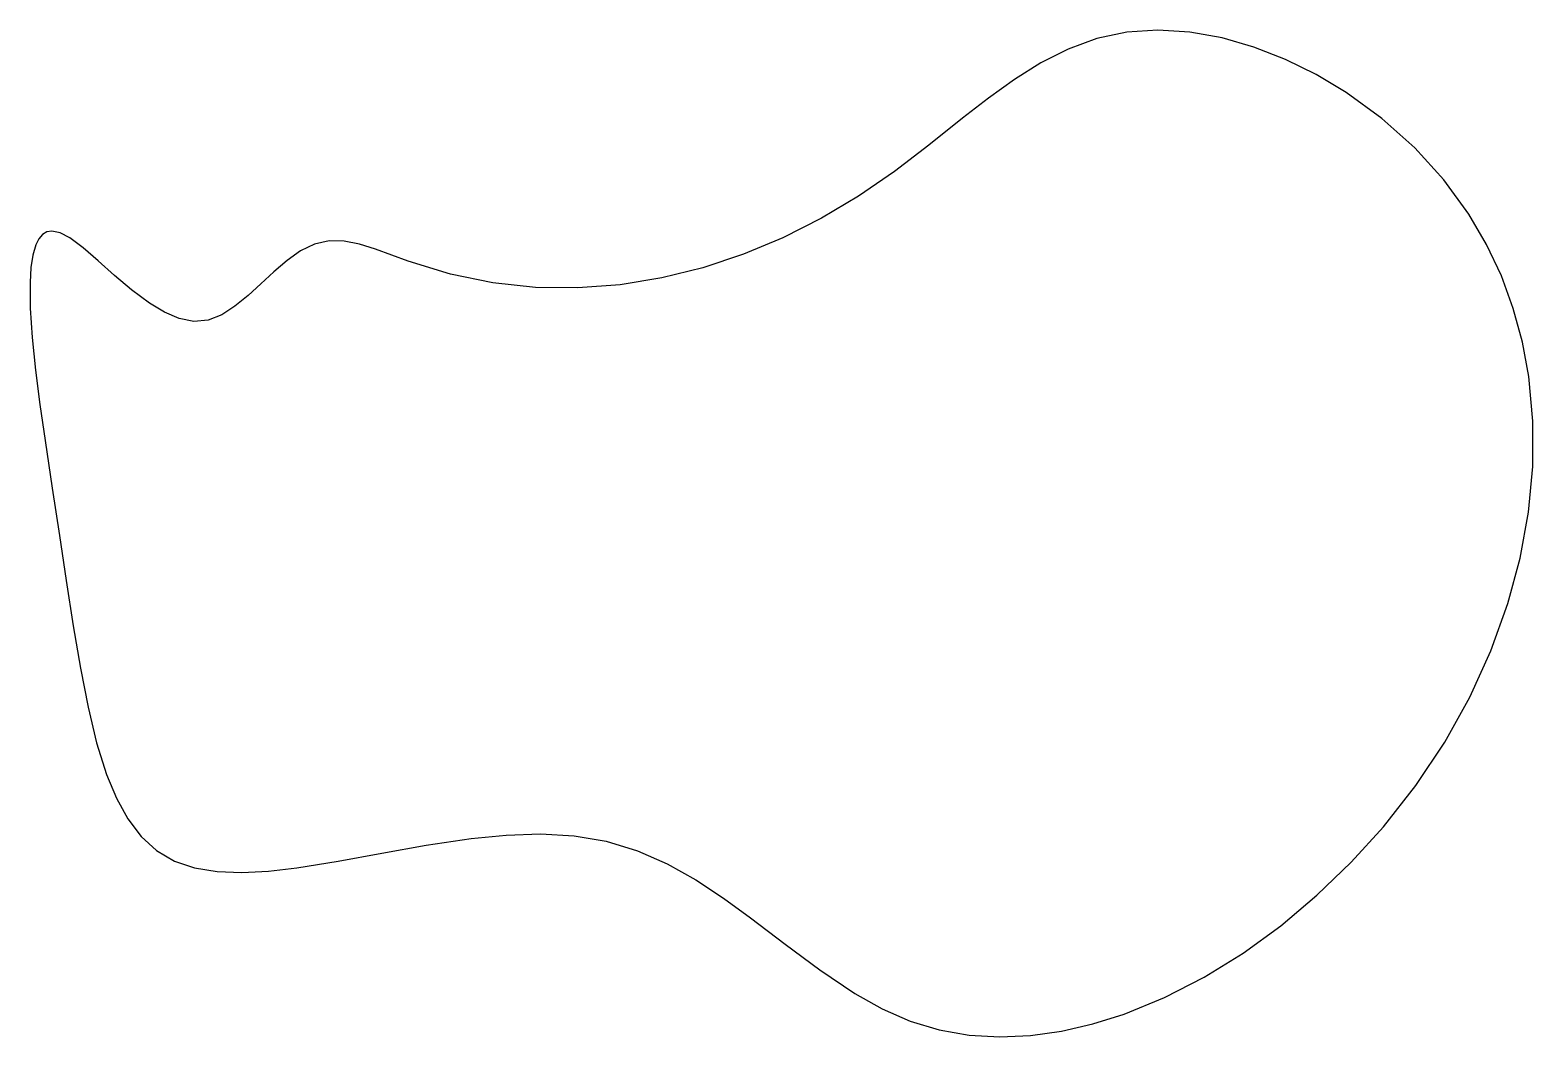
# Model space of a CAD drawing. Header units: inches. Extents: x 17.51 to 25.79, y 5.91 to 11.46.
import ezdxf

# ---------------------------------------------------------------- set-up
doc = ezdxf.new("R2010")
doc.units = ezdxf.units.IN
doc.header["$MEASUREMENT"] = 0

msp = doc.modelspace()

# ---------------------------------------------------------------- linework, layer by layer
at = {"color": 7, "linetype": 'Continuous', "lineweight": 25, "flags": 128}
msp.add_lwpolyline([(19.5918, 10.1858), (19.5018, 10.2194), (19.4127, 10.2521), (19.325, 10.2792), (19.2394, 10.2961), (19.1564, 10.2979), (19.0765, 10.2803), (18.9998, 10.2427), (18.9255, 10.1903), (18.8529, 10.1282), (18.7813, 10.062), (18.71, 9.9968), (18.6381, 9.9381), (18.5649, 9.8912), (18.4897, 9.8614), (18.4117, 9.854), (18.3312, 9.8699), (18.249, 9.905), (18.1665, 9.9548), (18.0686, 10.0279), (17.9738, 10.108), (17.884, 10.1876), (17.8013, 10.259), (17.7276, 10.3143), (17.6745, 10.3428), (17.6298, 10.3522), (17.6014, 10.3472), (17.5773, 10.3326), (17.5572, 10.3087), (17.5409, 10.2761), (17.5246, 10.2202), (17.5143, 10.1509), (17.5093, 10.0697), (17.5107, 9.9275), (17.5214, 9.7651), (17.5396, 9.5867), (17.5636, 9.3966), (17.5916, 9.1989), (17.6315, 8.9357), (17.6715, 8.6762), (17.7089, 8.4283), (17.7474, 8.1778), (17.7866, 7.9443), (17.8287, 7.7291), (17.8761, 7.5336), (17.931, 7.3592), (17.9856, 7.228), (18.0488, 7.114), (18.122, 7.0178), (18.2067, 6.9403), (18.3043, 6.8823), (18.4159, 6.8443), (18.5405, 6.8243), (18.6768, 6.8195), (18.8232, 6.8275), (18.9783, 6.8455), (19.2073, 6.8824), (19.4463, 6.9265), (19.6914, 6.9704), (19.9386, 7.0069), (20.1315, 7.0256), (20.3213, 7.0317), (20.5059, 7.0217), (20.6835, 6.9919), (20.8555, 6.9391), (21.0196, 6.8664), (21.1771, 6.778), (21.3294, 6.6779), (21.478, 6.5702), (21.6692, 6.4247), (21.8595, 6.2825), (22.052, 6.1529), (22.2025, 6.0682), (22.3575, 6.0002), (22.5179, 5.9521), (22.6831, 5.9235), (22.8521, 5.9135), (23.021, 5.9212), (23.1919, 5.9452), (23.3639, 5.9849), (23.5362, 6.0393), (23.758, 6.1303), (23.977, 6.243), (24.1913, 6.3756), (24.3991, 6.5264), (24.5985, 6.6937), (24.7877, 6.8757), (24.9648, 7.0707), (25.1435, 7.2982), (25.3028, 7.5369), (25.441, 7.7848), (25.5573, 8.0398), (25.6509, 8.3), (25.7185, 8.5513), (25.7644, 8.8038), (25.7879, 9.0558), (25.7884, 9.3055), (25.7654, 9.5513), (25.7304, 9.7405), (25.6802, 9.9254), (25.6145, 10.1051), (25.5332, 10.2788), (25.4357, 10.4456), (25.2981, 10.6346), (25.1373, 10.8111), (24.9561, 10.9725), (24.7586, 11.1159), (24.5947, 11.2139), (24.425, 11.2975), (24.2517, 11.3653), (24.0766, 11.4158), (23.8986, 11.448), (23.7228, 11.4593), (23.5513, 11.4481), (23.3861, 11.413), (23.228, 11.3546), (23.0782, 11.278), (22.9323, 11.1864), (22.789, 11.0835), (22.6465, 10.9732), (22.4606, 10.8252), (22.2705, 10.6795), (22.0733, 10.5441), (21.8683, 10.4225), (21.6566, 10.3157), (21.439, 10.2247), (21.2163, 10.1506), (20.9896, 10.0942), (20.7595, 10.0566), (20.5271, 10.0389), (20.2933, 10.0419), (20.0589, 10.0667), (19.8247, 10.1144), (19.5918, 10.1858)], dxfattribs=at)

doc.saveas('drawing.dxf')
